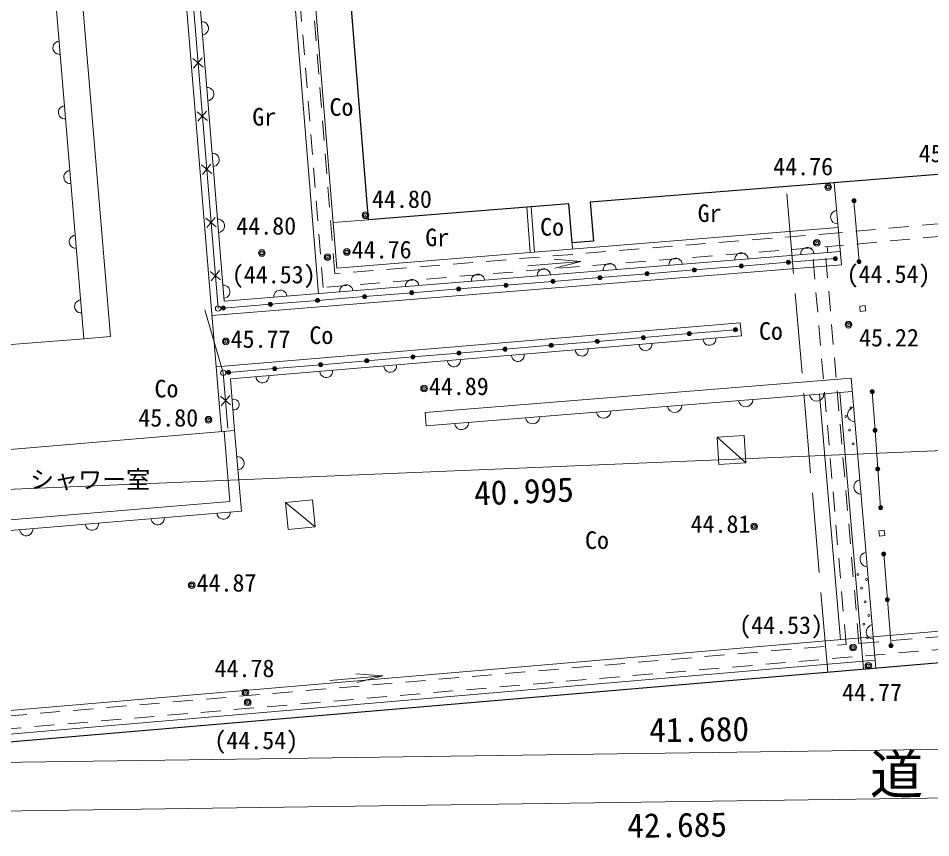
# Model space of a CAD drawing. Units: millimetres, scale not verified. Extents: x -29071210 to -28860960, y -117775216 to -117329466.
# Drawn here: x -29012373 to -28995272, y -117555069 to -117539710 of the extents above; entities that cross this region are included whole.
import ezdxf
from ezdxf.enums import TextEntityAlignment as Align

# ---------------------------------------------------------------- set-up
doc = ezdxf.new("R2010")
doc.units = ezdxf.units.MM
doc.header["$LTSCALE"] = 250
doc.header["$PDMODE"] = 32
doc.header["$PDSIZE"] = 125
doc.linetypes.add('DASHED', pattern=[7.5, 6, -1.5])
doc.linetypes.add('USER4', pattern=[2.5, 1.5, -1])
for name, color, linetype, lineweight in [('S-SUV', 7, 'Continuous', 13), ('S-SUV-HTXT', 7, 'Continuous', 13), ('S-SUV-ROW', 7, 'Continuous', 15), ('S-SUV-SRVR', 3, 'Continuous', 13), ('S-SUV-STR', 1, 'Continuous', 25)]:
    doc.layers.add(name, color=color, linetype=linetype, lineweight=lineweight)
doc.styles.add('ＭＳ ゴシック', font='')
doc.styles.get('ＭＳ ゴシック').set_extended_font_data('MS Gothic')

# ---------------------------------------------------------------- blocks, each defined once
blk = doc.blocks.new('ﾌﾟﾛｯﾄﾏｰｸ-03_1')
at = {"color": 3, "linetype": 'Continuous', "lineweight": 25}
blk.add_circle((0, 0), 0.5, dxfattribs=at)
at = {"color": 3}
blk.add_point((0, 0), dxfattribs=at)
blk = doc.blocks.new('open_arrow')
at = {"color": 0, "linetype": 'Continuous', "lineweight": -2}
blk.add_lwpolyline([(7.5, 1.25), (0, 0), (7.5, -1.25)], dxfattribs=at)

msp = doc.modelspace()

# ---------------------------------------------------------------- linework, layer by layer
at = {"layer": 'S-SUV'}
for p, q in [((-29008514.6, -117545014.6), (-29010081.5, -117525815)), ((-29008566.2, -117547455.3), (-29010310.4, -117526084.8)), ((-29008629, -117545149.3), (-29010195.9, -117525949.9)), ((-29012104.6, -117528212.9), (-29010642.5, -117545676.2)), ((-29011140.8, -117545716.4), (-29012561.3, -117528751.4)), ((-29008909.2, -117540628.9), (-29009099.8, -117540467.1)), ((-29009085.4, -117540643.3), (-29008923.6, -117540452.7)), ((-29008827.9, -117541625.6), (-29009018.5, -117541463.8)), ((-29009004.1, -117541639.9), (-29008842.3, -117541449.4)), ((-29008746.6, -117542622.3), (-29008937.1, -117542460.4)), ((-29008922.7, -117542636.6), (-29008760.9, -117542446.1)), ((-28996947, -117544329.5), (-28997079, -117542792.4)), ((-28996614.2, -117544269.3), (-28996712.2, -117543129.3)), ((-29002779.9, -117544099), (-29002841.9, -117543250.4)), ((-29002700.2, -117544092.6), (-29002762.2, -117543244)), ((-29008665.2, -117543618.9), (-29008855.8, -117543457.1)), ((-29008841.4, -117543633.3), (-29008679.6, -117543442.7)), ((-29006470.3, -117543539.5), (-29005807, -117543486)), ((-28997006.7, -117543631.9), (-29006401.2, -117544392.1)), ((-29001984.6, -117544034.7), (-29001993.6, -117543921.5)), ((-28997201.3, -117544099.3), (-28997210.7, -117543989.3)), ((-28996968.3, -117544080.4), (-29008514.6, -117545014.6)), ((-28997940.3, -117544284.5), (-28997057.9, -117544213.1)), ((-28996946.9, -117544329.5), (-29008743.4, -117545284)), ((-29002823.1, -117544353.1), (-29001826.7, -117544268.2)), ((-28999705.1, -117544427.3), (-28998822.7, -117544355.9)), ((-28998822.7, -117544355.9), (-28997940.3, -117544284.5)), ((-29008583.9, -117544615.6), (-29008774.4, -117544453.8)), ((-29008760.1, -117544630), (-29008598.3, -117544439.4)), ((-29002352.4, -117544641.4), (-29001470, -117544570.1)), ((-29001470, -117544570.1), (-29000587.5, -117544498.7)), ((-29000587.5, -117544498.7), (-28999705.1, -117544427.3)), ((-29004117.2, -117544784.2), (-29003234.8, -117544712.8)), ((-29003234.8, -117544712.8), (-29002352.4, -117544641.4)), ((-29005882.1, -117544927), (-29004999.6, -117544855.6)), ((-29004999.6, -117544855.6), (-29004117.2, -117544784.2)), ((-29008529.3, -117545141.2), (-29007646.9, -117545069.8)), ((-29007646.9, -117545069.8), (-29006764.5, -117544998.4)), ((-29006764.5, -117544998.4), (-29005882.1, -117544927)), ((-29008530.5, -117546356.1), (-29008874.2, -117545174.4)), ((-28996504.1, -117545096.1), (-28996603.7, -117545104.7)), ((-28996603.7, -117545104.7), (-28996595.2, -117545204.3)), ((-28996595.2, -117545204.3), (-28996495.5, -117545195.7)), ((-28996495.5, -117545195.7), (-28996504.1, -117545096.1)), ((-29008665.2, -117546242), (-28998842, -117545415.9)), ((-28998842, -117545415.9), (-28998821, -117545665)), ((-28999794.7, -117545621.4), (-28998931.1, -117545548.8)), ((-29012586.1, -117545833.1), (-29011140.8, -117545716.4)), ((-29011140.8, -117545716.4), (-29010642.5, -117545676.2)), ((-28998821, -117545665), (-29008395.8, -117546470.2)), ((-29002385.6, -117545839.3), (-29001522, -117545766.7)), ((-29001522, -117545766.7), (-29000658.3, -117545694.1)), ((-29000658.3, -117545694.1), (-28999794.7, -117545621.4)), ((-29004112.8, -117545984.6), (-29003249.2, -117545912)), ((-29003249.2, -117545912), (-29002385.6, -117545839.3)), ((-29005840, -117546129.9), (-29004976.4, -117546057.2)), ((-29004976.4, -117546057.2), (-29004112.8, -117545984.6)), ((-29008430.9, -117546347.7), (-29007567.2, -117546275.1)), ((-29007567.2, -117546275.1), (-29006703.6, -117546202.5)), ((-29006703.6, -117546202.5), (-29005840, -117546129.9)), ((-29008445.7, -117547395.3), (-29008530.5, -117546356.1)), ((-29004748, -117547099.8), (-28996764.4, -117546458)), ((-28996298.2, -117551889.5), (-28996764.4, -117546458)), ((-29008317, -117547435), (-29008395.8, -117546470.2)), ((-29008392.8, -117546956.6), (-29008583.4, -117546794.8)), ((-29008569, -117546971), (-29008407.2, -117546780.4)), ((-29004728, -117547349), (-28996743, -117546707)), ((-28996965, -117551357.7), (-28997359.7, -117546756.6)), ((-28996531.2, -117551910), (-28996976, -117546725.8)), ((-28996316.8, -117547433.6), (-28996369.1, -117546710.3)), ((-29004728, -117547349), (-29004748, -117547099.8)), ((-29015486.7, -117548044.2), (-29008317, -117547435)), ((-29008516.3, -117547451.9), (-29008405.2, -117548764.4)), ((-29008317, -117547435), (-29008189, -117548947)), ((-28996264.4, -117548157), (-28996316.8, -117547433.6)), ((-28998767.8, -117547531.7), (-28999277.6, -117547564.2)), ((-28999277.6, -117547564.2), (-28999245, -117548074)), ((-28998735.2, -117548041.4), (-28999277.6, -117547564.2)), ((-28998735.2, -117548041.4), (-28998767.8, -117547531.7)), ((-28999245, -117548074), (-28998735.2, -117548041.4)), ((-28996212.1, -117548880.3), (-28996264.4, -117548157)), ((-29015373.9, -117549347.2), (-29008405.2, -117548764.4)), ((-29006857.6, -117548735.4), (-29007366.1, -117548784.5)), ((-29007366.1, -117548784.5), (-29007317, -117549293)), ((-29006808.5, -117549243.9), (-29007366.1, -117548784.5)), ((-29006808.5, -117549243.9), (-29006857.6, -117548735.4)), ((-29015556, -117549563.2), (-29008189, -117548947)), ((-29007317, -117549293), (-29006808.5, -117549243.9)), ((-28996142.8, -117549306), (-28996242.4, -117549314.5)), ((-28996242.4, -117549314.5), (-28996233.9, -117549414.2)), ((-28996134.2, -117549405.6), (-28996142.8, -117549306)), ((-28996233.9, -117549414.2), (-28996134.2, -117549405.6)), ((-28996084.5, -117550607.8), (-28996154, -117549748.3)), ((-28985868.1, -117550410.2), (-29021029.4, -117553408.4)), ((-28996015, -117551467.3), (-28996084.5, -117550607.8)), ((-28996310.9, -117551742.2), (-29020552.7, -117553809.4)), ((-29006535.4, -117552118.8), (-29005539.1, -117552033.8))]:
    msp.add_line(p, q, dxfattribs=at)
at = {"layer": 'S-SUV', "linetype": 'DASHED'}
msp.add_line((-28997202, -117551965.3), (-28997982.8, -117542864.3), dxfattribs=at)
at = {"layer": 'S-SUV', "linetype": 'USER4'}
for p, q in [((-28997494.8, -117544012.5), (-29006657.9, -117544753.9)), ((-28996617.8, -117551427.2), (-28997255.6, -117543993.2)), ((-28996617.8, -117551427.2), (-28985940, -117550516.6)), ((-28986159.9, -117550776.3), (-29020661, -117553718.3))]:
    msp.add_line(p, q, dxfattribs=at)
for points in [[(-29006657.9, -117544753.9), (-29008205.9, -117525644.1), (-28994124.9, -117524466.8), (-28979538.4, -117523265.7)], [(-29006438, -117544495.4), (-29007947.3, -117525863.3), (-28994105, -117524706), (-28979518.9, -117523504.9)], [(-28980358.8, -117542364.4), (-28993192.6, -117543384.2), (-28996998.4, -117543731.6), (-29006438, -117544495.4)], [(-28992883.7, -117543600.4), (-28993172.1, -117543623.3), (-28996977.8, -117543970.7), (-28997255.6, -117543993.2)], [(-29020682.6, -117553479.2), (-28996856.9, -117551447.6), (-28997494.8, -117544012.5)]]:
    msp.add_lwpolyline(points, dxfattribs=at)
at = {"layer": 'S-SUV'}
for points in [[(-29006748.7, -117544871.8), (-29008313.6, -117525552.8), (-28997173.2, -117524621.3)], [(-29006401.2, -117544392.1), (-29007898.9, -117525904.4), (-28997142.3, -117525005.1)]]:
    msp.add_lwpolyline(points, dxfattribs=at)
for centre, radius in [((-28996712.2, -117543129.3), 37.5), ((-28996712.2, -117543129.3), 25), ((-28996712.2, -117543129.3), 12.5), ((-28997057.9, -117544213.1), 37.5), ((-28997057.9, -117544213.1), 25), ((-28997057.9, -117544213.1), 12.5), ((-29008629, -117545149.3), 50), ((-28998931.1, -117545548.8), 37.5), ((-28998931.1, -117545548.8), 25), ((-28998931.1, -117545548.8), 12.5), ((-29008530.5, -117546356.1), 50), ((-28996369.1, -117546710.3), 37.5), ((-28996369.1, -117546710.3), 25), ((-28996369.1, -117546710.3), 12.5), ((-28996770.7, -117547013.5), 18.8), ((-28996864.5, -117547175.8), 18.8), ((-28996795.8, -117547432), 18.8), ((-28996727.2, -117547688.1), 18.8), ((-28996154, -117549748.3), 37.5), ((-28996154, -117549748.3), 25), ((-28996154, -117549748.3), 12.5), ((-28996636.5, -117550135.8), 18.8), ((-28996474.1, -117550229.5), 18.8), ((-28996567.9, -117550391.9), 18.8), ((-28996499.3, -117550648), 18.8), ((-28996430.6, -117550904.1), 18.8), ((-28996524.4, -117551066.5), 18.8), ((-28996455.8, -117551322.7), 18.8)]:
    msp.add_circle(centre, radius, dxfattribs=at)
for centre, radius, start, end in [((-29008931, -117539897.5), 123.8, 274.13066, 95.20099), ((-29011600.7, -117540263.6), 121.7, 93.20744, 276.36484), ((-29008830.3, -117541131.8), 123.8, 274.13066, 95.20099), ((-29011499.3, -117541475.4), 121.7, 93.20744, 276.36484), ((-29008729.6, -117542366), 123.8, 274.13066, 95.20099), ((-29011397.8, -117542687.2), 121.7, 93.20744, 276.36484), ((-28997019.4, -117543436.1), 129.3, 96.82983, 272.98066), ((-29008628.8, -117543600.3), 123.8, 274.13066, 95.20099), ((-29011296.4, -117543899), 121.7, 93.20744, 276.36484), ((-28997585.5, -117544129.2), 123.8, 4.09073, 185.16105), ((-29000054.2, -117544328.9), 123.8, 4.09073, 185.16105), ((-28998819.9, -117544229.1), 123.8, 4.09073, 185.16105), ((-28996614.2, -117544269.3), 37.5, 0, 180), ((-29002522.9, -117544528.7), 123.8, 4.09073, 185.16105), ((-29001288.6, -117544428.8), 123.8, 4.09073, 185.16105), ((-28999705.1, -117544427.3), 37.5, 0, 180), ((-28999705.1, -117544427.3), 25, 0, 180), ((-28998822.7, -117544355.9), 37.5, 0, 180), ((-28998822.7, -117544355.9), 37.5, 180, 0), ((-28998822.7, -117544355.9), 25, 0, 180), ((-28998822.7, -117544355.9), 25, 180, 0), ((-28998822.7, -117544355.9), 12.5, 0, 180), ((-28998822.7, -117544355.9), 12.5, 180, 0), ((-28997940.3, -117544284.5), 37.5, 0, 180), ((-28997940.3, -117544284.5), 37.5, 180, 0), ((-28997940.3, -117544284.5), 25, 0, 180), ((-28997940.3, -117544284.5), 25, 180, 0), ((-28997940.3, -117544284.5), 12.5, 0, 180), ((-28997940.3, -117544284.5), 12.5, 180, 0), ((-28996614.2, -117544269.3), 37.5, 180, 0), ((-28996614.2, -117544269.3), 25, 0, 180), ((-28996614.2, -117544269.3), 25, 180, 0), ((-28996614.2, -117544269.3), 12.5, 0, 180), ((-28996614.2, -117544269.3), 12.5, 180, 0), ((-29003757.3, -117544628.6), 123.8, 4.09073, 185.16105), ((-29001470, -117544570.1), 37.5, 0, 180), ((-29001470, -117544570.1), 37.5, 180, 0), ((-29001470, -117544570.1), 25, 0, 180), ((-29001470, -117544570.1), 25, 180, 0), ((-29001470, -117544570.1), 12.5, 0, 180), ((-29001470, -117544570.1), 12.5, 180, 0), ((-29000587.5, -117544498.7), 37.5, 0, 180), ((-29000587.5, -117544498.7), 37.5, 180, 0), ((-29000587.5, -117544498.7), 25, 0, 180), ((-29000587.5, -117544498.7), 25, 180, 0), ((-29000587.5, -117544498.7), 12.5, 0, 180), ((-29000587.5, -117544498.7), 12.5, 180, 0), ((-28999705.1, -117544427.3), 37.5, 180, 0), ((-28999705.1, -117544427.3), 25, 180, 0), ((-28999705.1, -117544427.3), 12.5, 0, 180), ((-28999705.1, -117544427.3), 12.5, 180, 0), ((-29008528.1, -117544834.6), 123.8, 274.13066, 95.20099), ((-29006225.9, -117544828.3), 123.8, 4.09073, 185.16105), ((-29004991.6, -117544728.4), 123.8, 4.09073, 185.16105), ((-29004117.2, -117544784.2), 37.5, 0, 180), ((-29003234.8, -117544712.8), 37.5, 0, 180), ((-29003234.8, -117544712.8), 37.5, 180, 0), ((-29003234.8, -117544712.8), 25, 0, 180), ((-29003234.8, -117544712.8), 25, 180, 0), ((-29003234.8, -117544712.8), 12.5, 0, 180), ((-29003234.8, -117544712.8), 12.5, 180, 0), ((-29002352.4, -117544641.4), 37.5, 0, 180), ((-29002352.4, -117544641.4), 37.5, 180, 0), ((-29002352.4, -117544641.4), 25, 0, 180), ((-29002352.4, -117544641.4), 25, 180, 0), ((-29002352.4, -117544641.4), 12.5, 0, 180), ((-29002352.4, -117544641.4), 12.5, 180, 0), ((-29007460.3, -117544928.2), 123.8, 4.09073, 185.16105), ((-29005882.1, -117544927), 37.5, 0, 180), ((-29005882.1, -117544927), 25, 0, 180), ((-29005882.1, -117544927), 12.5, 0, 180), ((-29004999.6, -117544855.6), 37.5, 0, 180), ((-29004999.6, -117544855.6), 37.5, 180, 0), ((-29004999.6, -117544855.6), 25, 0, 180), ((-29004999.6, -117544855.6), 25, 180, 0), ((-29004999.6, -117544855.6), 12.5, 0, 180), ((-29004999.6, -117544855.6), 12.5, 180, 0), ((-29004117.2, -117544784.2), 37.5, 180, 0), ((-29004117.2, -117544784.2), 25, 0, 180), ((-29004117.2, -117544784.2), 25, 180, 0), ((-29004117.2, -117544784.2), 12.5, 0, 180), ((-29004117.2, -117544784.2), 12.5, 180, 0), ((-29011194.9, -117545110.8), 121.7, 93.20744, 276.36484), ((-29007646.9, -117545069.8), 37.5, 0, 180), ((-29007646.9, -117545069.8), 37.5, 180, 0), ((-29007646.9, -117545069.8), 25, 0, 180), ((-29007646.9, -117545069.8), 25, 180, 0), ((-29007646.9, -117545069.8), 12.5, 0, 180), ((-29007646.9, -117545069.8), 12.5, 180, 0), ((-29006764.5, -117544998.4), 37.5, 0, 180), ((-29006764.5, -117544998.4), 37.5, 180, 0), ((-29006764.5, -117544998.4), 25, 0, 180), ((-29006764.5, -117544998.4), 25, 180, 0), ((-29006764.5, -117544998.4), 12.5, 0, 180), ((-29006764.5, -117544998.4), 12.5, 180, 0), ((-29005882.1, -117544927), 37.5, 180, 0), ((-29005882.1, -117544927), 25, 180, 0), ((-29005882.1, -117544927), 12.5, 180, 0), ((-29008529.3, -117545141.2), 37.5, 0, 180), ((-29008529.3, -117545141.2), 37.5, 180, 0), ((-29008529.3, -117545141.2), 25, 0, 180), ((-29008529.3, -117545141.2), 25, 180, 0), ((-29008529.3, -117545141.2), 12.5, 0, 180), ((-29008529.3, -117545141.2), 12.5, 180, 0), ((-28999794.7, -117545621.4), 37.5, 0, 180), ((-28999794.7, -117545621.4), 25, 0, 180), ((-29001522, -117545766.7), 37.5, 0, 180), ((-29001522, -117545766.7), 37.5, 180, 0), ((-29001522, -117545766.7), 25, 0, 180), ((-29001522, -117545766.7), 25, 180, 0), ((-29001522, -117545766.7), 12.5, 0, 180), ((-29001522, -117545766.7), 12.5, 180, 0), ((-29000658.3, -117545694.1), 37.5, 0, 180), ((-29000658.3, -117545694.1), 37.5, 180, 0), ((-29000658.3, -117545694.1), 25, 0, 180), ((-29000658.3, -117545694.1), 25, 180, 0), ((-29000658.3, -117545694.1), 12.5, 0, 180), ((-29000658.3, -117545694.1), 12.5, 180, 0), ((-28999794.7, -117545621.4), 37.5, 180, 0), ((-28999794.7, -117545621.4), 25, 180, 0), ((-28999794.7, -117545621.4), 12.5, 0, 180), ((-28999794.7, -117545621.4), 12.5, 180, 0), ((-28999419, -117545720.1), 120.2, 182.52006, 7.0944), ((-29004112.8, -117545984.6), 37.5, 0, 180), ((-29003249.2, -117545912), 37.5, 0, 180), ((-29003249.2, -117545912), 37.5, 180, 0), ((-29003249.2, -117545912), 25, 0, 180), ((-29003249.2, -117545912), 25, 180, 0), ((-29003249.2, -117545912), 12.5, 0, 180), ((-29003249.2, -117545912), 12.5, 180, 0), ((-29002385.6, -117545839.3), 37.5, 0, 180), ((-29002385.6, -117545839.3), 37.5, 180, 0), ((-29002385.6, -117545839.3), 25, 0, 180), ((-29002385.6, -117545839.3), 25, 180, 0), ((-29002385.6, -117545839.3), 12.5, 0, 180), ((-29002385.6, -117545839.3), 12.5, 180, 0), ((-29001812.7, -117545921.4), 120.2, 182.52006, 7.0944), ((-29000615.9, -117545820.8), 120.2, 182.52006, 7.0944), ((-29005840, -117546129.9), 37.5, 0, 180), ((-29005840, -117546129.9), 25, 0, 180), ((-29005840, -117546129.9), 12.5, 0, 180), ((-29004976.4, -117546057.2), 37.5, 0, 180), ((-29004976.4, -117546057.2), 37.5, 180, 0), ((-29004976.4, -117546057.2), 25, 0, 180), ((-29004976.4, -117546057.2), 25, 180, 0), ((-29004976.4, -117546057.2), 12.5, 0, 180), ((-29004976.4, -117546057.2), 12.5, 180, 0), ((-29004206.4, -117546122.7), 120.2, 182.52006, 7.0944), ((-29004112.8, -117545984.6), 37.5, 180, 0), ((-29004112.8, -117545984.6), 25, 0, 180), ((-29004112.8, -117545984.6), 25, 180, 0), ((-29004112.8, -117545984.6), 12.5, 0, 180), ((-29004112.8, -117545984.6), 12.5, 180, 0), ((-29003009.6, -117546022.1), 120.2, 182.52006, 7.0944), ((-29007567.2, -117546275.1), 37.5, 0, 180), ((-29007567.2, -117546275.1), 37.5, 180, 0), ((-29007567.2, -117546275.1), 25, 0, 180), ((-29007567.2, -117546275.1), 25, 180, 0), ((-29007567.2, -117546275.1), 12.5, 0, 180), ((-29007567.2, -117546275.1), 12.5, 180, 0), ((-29006703.6, -117546202.5), 37.5, 0, 180), ((-29006703.6, -117546202.5), 37.5, 180, 0), ((-29006703.6, -117546202.5), 25, 0, 180), ((-29006703.6, -117546202.5), 25, 180, 0), ((-29006703.6, -117546202.5), 12.5, 0, 180), ((-29006703.6, -117546202.5), 12.5, 180, 0), ((-29005840, -117546129.9), 37.5, 180, 0), ((-29005840, -117546129.9), 25, 180, 0), ((-29005840, -117546129.9), 12.5, 180, 0), ((-29005403.3, -117546223.4), 120.2, 182.52006, 7.0944), ((-29008430.9, -117546347.7), 37.5, 0, 180), ((-29008430.9, -117546347.7), 37.5, 180, 0), ((-29008430.9, -117546347.7), 25, 0, 180), ((-29008430.9, -117546347.7), 25, 180, 0), ((-29008430.9, -117546347.7), 12.5, 0, 180), ((-29008430.9, -117546347.7), 12.5, 180, 0), ((-29007796.9, -117546424.7), 120.2, 182.52006, 7.0944), ((-29006600.1, -117546324), 120.2, 182.52006, 7.0944), ((-28997409.1, -117546751.8), 133.8, 188.36855, 0.82427), ((-29008331.5, -117546950.6), 100, 260.17293, 109.15872), ((-29000070.8, -117546965.8), 133.8, 188.36855, 0.82427), ((-28998740, -117546858.8), 133.8, 188.36855, 0.82427), ((-29001401.6, -117547072.7), 133.8, 188.36855, 0.82427), ((-28996694.3, -117547135.9), 136.8, 99.85224, 269.95825), ((-29004063.3, -117547286.7), 133.8, 188.36855, 0.82427), ((-29002732.5, -117547179.7), 133.8, 188.36855, 0.82427), ((-28996316.8, -117547433.6), 37.5, 0, 180), ((-28996316.8, -117547433.6), 37.5, 180, 0), ((-28996316.8, -117547433.6), 25, 0, 180), ((-28996316.8, -117547433.6), 25, 180, 0), ((-28996316.8, -117547433.6), 12.5, 0, 180), ((-28996316.8, -117547433.6), 12.5, 180, 0), ((-29008263.5, -117548051.1), 123.7, 274.22971, 95.45075), ((-28996264.4, -117548157), 37.5, 0, 180), ((-28996264.4, -117548157), 37.5, 180, 0), ((-28996264.4, -117548157), 25, 0, 180), ((-28996264.4, -117548157), 25, 180, 0), ((-28996264.4, -117548157), 12.5, 0, 180), ((-28996264.4, -117548157), 12.5, 180, 0), ((-28996577.8, -117548493.8), 136.8, 99.85224, 269.95825), ((-28996212.1, -117548880.3), 37.5, 0, 180), ((-29008525.4, -117548976.5), 123.7, 184.17055, 5.39159), ((-28996212.1, -117548880.3), 37.5, 180, 0), ((-28996212.1, -117548880.3), 25, 0, 180), ((-28996212.1, -117548880.3), 25, 180, 0), ((-28996212.1, -117548880.3), 12.5, 0, 180), ((-28996212.1, -117548880.3), 12.5, 180, 0), ((-29010990.3, -117549182.6), 123.7, 184.17055, 5.39159), ((-29009757.9, -117549079.5), 123.7, 184.17055, 5.39159), ((-29012222.8, -117549285.7), 123.7, 184.17055, 5.39159), ((-28996461.3, -117549851.6), 136.8, 99.85224, 269.95825), ((-28996084.5, -117550607.8), 37.5, 0, 180), ((-28996084.5, -117550607.8), 37.5, 180, 0), ((-28996084.5, -117550607.8), 25, 0, 180), ((-28996084.5, -117550607.8), 25, 180, 0), ((-28996084.5, -117550607.8), 12.5, 0, 180), ((-28996084.5, -117550607.8), 12.5, 180, 0), ((-28996344.7, -117551209.5), 136.8, 99.85224, 269.95825), ((-28996015, -117551467.3), 37.5, 0, 180), ((-28996015, -117551467.3), 37.5, 180, 0), ((-28996015, -117551467.3), 25, 0, 180), ((-28996015, -117551467.3), 25, 180, 0), ((-28996015, -117551467.3), 12.5, 0, 180), ((-28996015, -117551467.3), 12.5, 180, 0)]:
    msp.add_arc(centre, radius, start, end, dxfattribs=at)
at = {"layer": 'S-SUV-ROW'}
for p, q in [((-28978864.9, -117547141.8), (-29019525, -117548826.8)), ((-29020294.7, -117553761.9), (-28978919, -117553187.4)), ((-28978841.3, -117554097.4), (-29021222.4, -117554685.9))]:
    msp.add_line(p, q, dxfattribs=at)
at = {"layer": 'S-SUV-STR'}
msp.add_line((-28986732.4, -117551074), (-29020001, -117553910), dxfattribs=at)
msp.add_lwpolyline([(-28981864.6, -117541583.4), (-29001653.2, -117543155.9), (-29001594.9, -117543889.8), (-29001993.6, -117543921.5), (-29002052, -117543187.6), (-29005807, -117543486), (-29007151, -117526803)], dxfattribs=at)

# ---------------------------------------------------------------- block references
at = {"layer": 'S-SUV', "xscale": 66.7, "yscale": 66.7, "rotation": 184.9}
for p in [(-29001826.7, -117544268.2), (-29005539.1, -117552033.8)]:
    msp.add_blockref('open_arrow', p, dxfattribs=at)
at = {"layer": 'S-SUV-SRVR', "xscale": 75, "yscale": 75}
for p in [(-28997194.3, -117542872.8), (-29005865.4, -117543402.8), (-28997408.7, -117543918.1), (-29007806.8, -117544109.2), (-29006214.3, -117544089.9), (-29006577.8, -117544188.4), (-28996812.1, -117545453.4), (-29008484, -117545766), (-29004768, -117546650), (-29008806.8, -117547234.4), (-28998581, -117549234), (-29009122, -117550334), (-28996728.2, -117551504), (-28996440.6, -117551847.5), (-29008115.7, -117552345.5), (-29008073.1, -117552532)]:
    msp.add_blockref('ﾌﾟﾛｯﾄﾏｰｸ-03_1', p, dxfattribs=at)

# ---------------------------------------------------------------- texts
at = {"layer": 'S-SUV-HTXT', "style": 'ＭＳ ゴシック'}
for s, p in [('Co', (-29006539.5, -117541638)), ('Gr', (-29007985.9, -117541820.4)), ('Gr', (-28999640.6, -117543626.7)), ('Co', (-29002593.1, -117543883.2)), ('Gr', (-29004744.1, -117544081.7))]:
    msp.add_text(s, height=329.9, dxfattribs=at).set_placement(p, align=Align.BOTTOM_LEFT)
for s, height, p in [('Co', 329.9, (-28998267.3, -117545570.9)), ('Co', 329.9, (-29006692.3, -117545649.8)), ('Co', 329.9, (-29009594.7, -117546651)), ('Co', 329.9, (-29001527, -117549491)), ('道', 733.1, (-28995912.7, -117553878.9))]:
    msp.add_text(s, height=height, dxfattribs=at).set_placement(p, align=Align.MIDDLE_CENTER)
for s, height, rotation, p in [('シャワー室', 329.9, 0.001, (-29011026, -117548354.2)), ('40.995', 458.2, 2.373, (-29002897.1, -117548575.6)), ('41.680', 458.2, 0.796, (-28999612.9, -117553037.2)), ('42.685', 458.2, 0.796, (-29000025.8, -117554829.1))]:
    msp.add_text(s, height=height, rotation=rotation, dxfattribs=at).set_placement(p, align=Align.MIDDLE_CENTER)
at = {"layer": 'S-SUV-SRVR', "style": 'ＭＳ ゴシック'}
for s, p in [('45.21', (-28995497.9, -117542506.7)), ('44.76', (-28998224.9, -117542751.7)), ('44.80', (-29005742.9, -117543362.9)), ('44.80', (-29008286.2, -117543864.2)), ('44.76', (-29006123.4, -117544310.1)), ('45.77', (-29008393.1, -117545986.2)), ('45.22', (-28996615.2, -117545959.1)), ('44.89', (-29004677.1, -117546870.2)), ('45.80', (-29010122.4, -117547461.4)), ('44.81', (-28999773.5, -117549452.7)), ('44.87', (-29009031.1, -117550554.2)), ('44.78', (-29008693.6, -117552156.5)), ('44.77', (-28996933.3, -117552606.5))]:
    msp.add_text(s, height=329.9, dxfattribs=at).set_placement(p, align=Align.BOTTOM_LEFT)
for s, p in [('(44.53)', (-29007585, -117544776.9)), ('(44.54)', (-28996063, -117544769)), ('(44.53)', (-28998077.1, -117551346.9)), ('(44.54)', (-29007912, -117553506.7))]:
    msp.add_text(s, height=329.9, dxfattribs=at).set_placement(p, align=Align.BOTTOM_CENTER)

doc.saveas('drawing.dxf')
